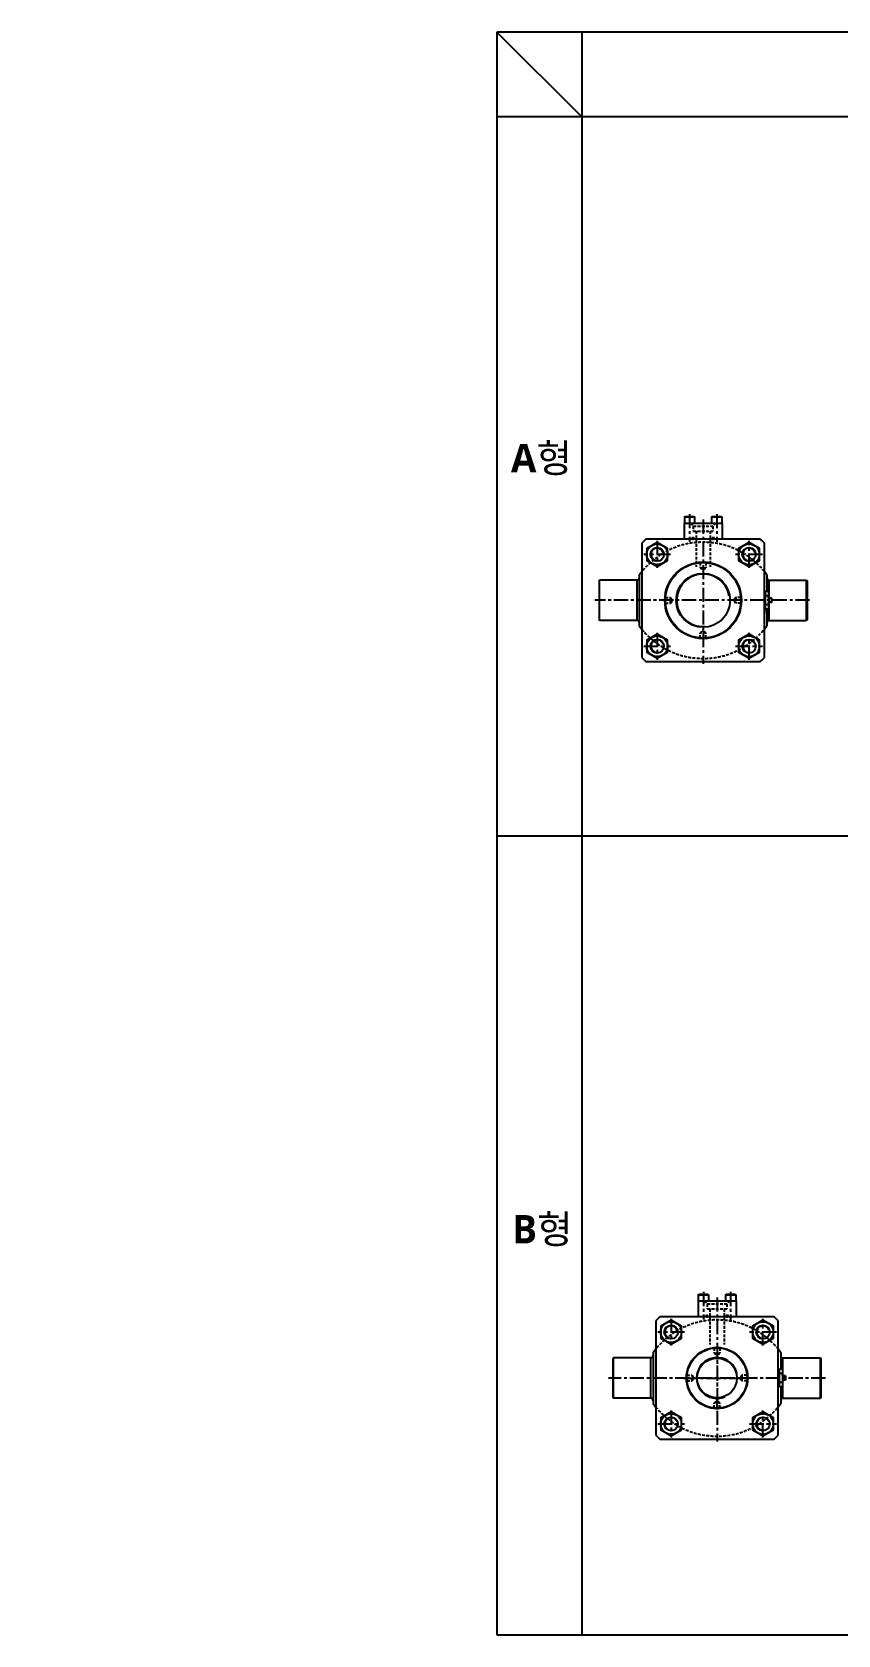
# Model space of a CAD drawing. Extents: x -819 to 9946, y 0 to 4813.
# Drawn here: x -819 to 602, y 0 to 2827 of the extents above; entities that cross this region are included whole.
import ezdxf

# ---------------------------------------------------------------- set-up
doc = ezdxf.new("R2010")
doc.units = 0
doc.header["$LTSCALE"] = 10
doc.header["$MEASUREMENT"] = 0
doc.linetypes.add('CENTERX2', pattern=[4, 2.5, -0.5, 0.5, -0.5])
doc.linetypes.add('HIDDENX2', pattern=[0.75, 0.5, -0.25])
doc.layers.get('0').update_dxf_attribs({"linetype": 'CONTINUOUS'})
for name, color, linetype in [('BOM-UDEF', 3, 'CONTINUOUS'), ('CEN', 1, 'CENTERX2'), ('DIM', 2, 'CONTINUOUS'), ('HID', 2, 'HIDDENX2'), ('ML', 7, 'CONTINUOUS')]:
    doc.layers.add(name, color=color, linetype=linetype)
doc.styles.add('GHS', font='romans', dxfattribs={"bigfont": 'ghs'})
doc.styles.add('문자', font='romans.shx')

msp = doc.modelspace()

# ---------------------------------------------------------------- linework, layer by layer
for p, q in [((9946.14, 2826.778), (0, 2826.778)), ((0, 2826.778), (0, 0)), ((150, 2677.278), (0, 2826.778)), ((150, 2826.778), (150, 0)), ((9946.14, 2677.278), (0, 2677.278)), ((5972.619, 1408.728), (0, 1408.728)), ((0, 0), (9946.14, 0))]:
    msp.add_line(p, q)
at = {"color": 7, "linetype": 'Continuous'}
for p, q in [((471.859, 1810.009), (471.859, 1839.186)), ((473.859, 1839.186), (471.859, 1839.186)), ((478.877, 1840.186), (473.859, 1840.186)), ((473.859, 1815.348), (473.859, 1840.186)), ((473.859, 1810.009), (471.859, 1810.009)), ((478.877, 1832.392), (473.859, 1832.392)), ((478.877, 1816.803), (473.859, 1816.803)), ((473.859, 1809.009), (473.859, 1815.348)), ((479.604, 1820.598), (479.602, 1820.598)), ((479.859, 1812.184), (479.859, 1837.011)), ((484.359, 1828.598), (479.859, 1828.598)), ((484.359, 1820.598), (479.859, 1820.598)), ((484.359, 1828.598), (484.859, 1828.098)), ((484.359, 1828.598), (484.359, 1820.598)), ((484.359, 1820.598), (484.859, 1821.098)), ((484.859, 1821.098), (484.859, 1828.098)), ((478.877, 1809.009), (473.859, 1809.009)), ((496.404, 438.485), (496.404, 467.662)), ((498.404, 467.662), (496.404, 467.662)), ((503.422, 468.662), (498.404, 468.662)), ((498.404, 443.824), (498.404, 468.662)), ((503.422, 460.868), (498.404, 460.868)), ((504.404, 440.661), (504.404, 465.487)), ((508.904, 457.074), (504.404, 457.074)), ((508.904, 457.074), (509.404, 456.574)), ((508.904, 457.074), (508.904, 449.074)), ((509.404, 449.574), (509.404, 456.574)), ((498.404, 438.485), (496.404, 438.485)), ((503.422, 445.28), (498.404, 445.28)), ((498.404, 437.485), (498.404, 443.824)), ((503.422, 437.485), (498.404, 437.485)), ((504.149, 449.074), (504.147, 449.074)), ((508.904, 449.074), (504.404, 449.074)), ((508.904, 449.074), (509.404, 449.574))]:
    msp.add_line(p, q, dxfattribs=at)
for centre, radius, start, end in [((471.639, 1836.289), 8.22, 331.700645, 28.299355), ((448.513, 1824.605), 31.347, 359.985929, 14.382817), ((448.513, 1824.59), 31.347, 345.617183, 0.014071), ((471.639, 1812.906), 8.22, 331.700645, 28.299355), ((474.237, 1812.184), 5.623, 325.615753, 0), ((496.184, 464.765), 8.22, 331.700645, 28.299355), ((473.058, 453.082), 31.347, 359.985929, 14.382817), ((473.058, 453.066), 31.347, 345.617183, 0.014071), ((496.184, 441.382), 8.22, 331.700645, 28.299355), ((498.782, 440.661), 5.623, 325.615753, 0)]:
    msp.add_arc(centre, radius, start, end, dxfattribs=at)
at = {"layer": 'BOM-UDEF', "color": 0}
for p, q in [((251.359, 1869.598), (255.859, 1875.486)), ((476.359, 1869.598), (471.859, 1875.486)), ((247.359, 1789.098), (247.359, 1860.098)), ((480.359, 1828.598), (480.359, 1860.098)), ((480.359, 1789.098), (480.359, 1820.598)), ((251.359, 1779.598), (255.859, 1773.709)), ((471.859, 1773.709), (476.359, 1779.598)), ((271.672, 417.574), (271.672, 488.574)), ((275.672, 498.074), (280.172, 503.963)), ((500.672, 498.074), (496.172, 503.963)), ((504.672, 457.074), (504.672, 488.574)), ((504.672, 417.574), (504.672, 449.074)), ((275.672, 408.074), (280.172, 402.185)), ((496.172, 402.185), (500.672, 408.074))]:
    msp.add_line(p, q, dxfattribs=at)
at = {"layer": 'CEN'}
for p, q in [((339.859, 1976.598), (339.859, 1927.993)), ((363.859, 1966.865), (363.859, 1712.643)), ((387.859, 1976.598), (387.859, 1927.993)), ((282.859, 1929.262), (282.859, 1881.933)), ((444.859, 1881.933), (444.859, 1929.262)), ((306.524, 1905.598), (259.195, 1905.598)), ((468.524, 1905.598), (421.195, 1905.598)), ((551.624, 1824.598), (172.681, 1824.598)), ((282.859, 1767.262), (282.859, 1719.933)), ((444.859, 1719.933), (444.859, 1767.262)), ((259.195, 1743.598), (306.524, 1743.598)), ((421.195, 1743.598), (468.524, 1743.598)), ((364.404, 605.074), (364.404, 556.469)), ((388.404, 595.341), (388.404, 341.119)), ((412.404, 605.074), (412.404, 555.483)), ((307.404, 557.738), (307.404, 510.41)), ((469.404, 510.41), (469.404, 557.738)), ((331.069, 534.074), (283.74, 534.074)), ((388.404, 512.866), (388.404, 394.173)), ((493.069, 534.074), (445.74, 534.074)), ((388.404, 508.818), (388.404, 490.762)), ((579.603, 453.074), (197.133, 453.074)), ((329.526, 453.074), (446.818, 453.074)), ((332.66, 453.074), (350.717, 453.074)), ((444.149, 453.074), (426.092, 453.074)), ((388.404, 397.329), (388.404, 415.386)), ((283.74, 372.074), (331.069, 372.074)), ((307.404, 395.738), (307.404, 348.41)), ((445.74, 372.074), (493.069, 372.074)), ((469.404, 348.41), (469.404, 395.738))]:
    msp.add_line(p, q, dxfattribs=at)
at = {"layer": 'DIM'}
msp.add_arc((388.404, 453.074), 36, 15.037473, 292.450235, dxfattribs=at)
at = {"layer": 'HID'}
for p, q in [((341.359, 1960.598), (346.609, 1955.348)), ((346.609, 1955.348), (381.109, 1955.348)), ((346.609, 1955.348), (346.609, 1946.598)), ((386.359, 1960.598), (381.109, 1955.348)), ((381.109, 1955.348), (381.109, 1946.598)), ((343.859, 1934.998), (347.859, 1934.998)), ((343.859, 1932.598), (343.859, 1934.998)), ((346.609, 1946.598), (381.109, 1946.598)), ((347.859, 1932.598), (347.859, 1934.998)), ((351.359, 1946.598), (351.359, 1883.462)), ((376.359, 1946.598), (376.359, 1883.462)), ((379.859, 1932.598), (379.859, 1934.998)), ((383.859, 1934.998), (379.859, 1934.998)), ((383.859, 1932.598), (383.859, 1934.998)), ((358.859, 1891.098), (358.105, 1891.852)), ((358.859, 1891.098), (358.859, 1882.098)), ((358.859, 1891.098), (368.859, 1891.098)), ((358.859, 1882.098), (368.859, 1882.098)), ((358.859, 1882.098), (363.859, 1878.931)), ((363.859, 1878.931), (368.859, 1882.098)), ((368.859, 1891.098), (369.614, 1891.852)), ((368.859, 1891.098), (368.859, 1882.098)), ((297.359, 1829.598), (296.605, 1830.352)), ((297.359, 1819.598), (296.605, 1818.843)), ((297.359, 1829.598), (306.359, 1829.598)), ((297.359, 1819.598), (297.359, 1829.598)), ((297.359, 1819.598), (306.359, 1819.598)), ((309.526, 1824.598), (306.359, 1829.598)), ((306.359, 1819.598), (306.359, 1829.598)), ((306.359, 1819.598), (309.526, 1824.598)), ((421.359, 1829.598), (418.193, 1824.598)), ((418.193, 1824.598), (421.359, 1819.598)), ((430.359, 1829.598), (421.359, 1829.598)), ((421.359, 1829.598), (421.359, 1819.598)), ((430.359, 1819.598), (421.359, 1819.598)), ((430.359, 1829.598), (431.114, 1830.352)), ((430.359, 1829.598), (430.359, 1819.598)), ((430.359, 1819.598), (431.114, 1818.843)), ((358.859, 1758.098), (358.105, 1757.343)), ((363.859, 1770.264), (358.859, 1767.098)), ((358.859, 1758.098), (358.859, 1767.098)), ((368.859, 1767.098), (358.859, 1767.098)), ((368.859, 1758.098), (358.859, 1758.098)), ((368.859, 1767.098), (363.859, 1770.264)), ((368.859, 1758.098), (368.859, 1767.098)), ((368.859, 1758.098), (369.614, 1757.343)), ((365.904, 589.074), (371.154, 583.824)), ((371.154, 583.824), (405.654, 583.824)), ((371.154, 583.824), (371.154, 575.074)), ((371.154, 575.074), (405.654, 575.074)), ((375.904, 575.074), (375.904, 511.938)), ((400.904, 575.074), (400.904, 511.938)), ((410.904, 589.074), (405.654, 583.824)), ((405.654, 583.824), (405.654, 575.074)), ((368.404, 563.474), (372.404, 563.474)), ((368.404, 561.074), (368.404, 563.474)), ((372.404, 561.074), (372.404, 563.474)), ((404.404, 561.074), (404.404, 563.474)), ((408.404, 563.474), (404.404, 563.474)), ((408.404, 561.074), (408.404, 563.474)), ((383.404, 506.074), (382.706, 506.772)), ((383.404, 506.074), (383.404, 497.074)), ((383.404, 506.074), (393.404, 506.074)), ((383.404, 497.074), (393.404, 497.074)), ((383.404, 497.074), (388.404, 493.908)), ((388.404, 493.908), (393.404, 497.074)), ((393.404, 506.074), (394.103, 506.772)), ((393.404, 506.074), (393.404, 497.074)), ((335.404, 458.074), (334.706, 458.772)), ((335.404, 448.074), (335.404, 458.074)), ((335.404, 458.074), (344.404, 458.074)), ((344.404, 448.074), (344.404, 458.074)), ((347.571, 453.074), (344.404, 458.074)), ((344.404, 448.074), (347.571, 453.074)), ((432.404, 458.074), (429.238, 453.074)), ((429.238, 453.074), (432.404, 448.074)), ((432.404, 458.074), (432.404, 448.074)), ((441.404, 458.074), (432.404, 458.074)), ((441.404, 458.074), (442.103, 458.772)), ((441.404, 458.074), (441.404, 448.074)), ((335.404, 448.074), (334.706, 447.375)), ((335.404, 448.074), (344.404, 448.074)), ((441.404, 448.074), (432.404, 448.074)), ((441.404, 448.074), (442.103, 447.375)), ((383.404, 400.074), (382.706, 399.375)), ((388.404, 412.24), (383.404, 409.074)), ((393.404, 409.074), (383.404, 409.074)), ((383.404, 400.074), (383.404, 409.074)), ((393.404, 400.074), (383.404, 400.074)), ((393.404, 409.074), (388.404, 412.24)), ((393.404, 400.074), (393.404, 409.074)), ((393.404, 400.074), (394.103, 399.375))]:
    msp.add_line(p, q, dxfattribs=at)
for centre, radius, start, end in [((363.859, 1788.293), 138.804, 38.915466, 141.084534), ((345.141, 1933.798), 1.2, 90, 270), ((346.525, 1933.798), 1.2, 270, 90), ((381.194, 1933.798), 1.2, 90, 270), ((382.578, 1933.798), 1.2, 270, 90), ((363.859, 1860.902), 138.804, 218.915466, 321.084534), ((388.172, 416.769), 138.804, 38.915466, 141.084534), ((369.686, 562.274), 1.2, 90, 270), ((371.07, 562.274), 1.2, 270, 90), ((405.739, 562.274), 1.2, 90, 270), ((407.123, 562.274), 1.2, 270, 90), ((388.172, 489.378), 138.804, 218.915466, 321.084534)]:
    msp.add_arc(centre, radius, start, end, dxfattribs=at)
at = {"layer": 'ML'}
for p, q in [((330.359, 1960.598), (397.359, 1960.598)), ((330.359, 1960.598), (330.359, 1932.598)), ((330.859, 1971.598), (331.859, 1972.598)), ((330.859, 1971.598), (348.859, 1971.598)), ((330.859, 1971.598), (330.859, 1960.598)), ((331.859, 1972.598), (347.859, 1972.598)), ((347.859, 1972.598), (348.859, 1971.598)), ((348.859, 1971.598), (348.859, 1960.598)), ((378.859, 1971.598), (379.859, 1972.598)), ((378.859, 1971.598), (396.859, 1971.598)), ((378.859, 1971.598), (378.859, 1960.598)), ((379.859, 1972.598), (395.859, 1972.598)), ((395.859, 1972.598), (396.859, 1971.598)), ((396.859, 1971.598), (396.859, 1960.598)), ((397.359, 1960.598), (397.359, 1932.598)), ((255.859, 1925.403), (255.859, 1723.793)), ((464.664, 1932.598), (263.054, 1932.598)), ((471.859, 1723.793), (471.859, 1925.403)), ((251.359, 1869.598), (251.359, 1779.598)), ((476.359, 1869.598), (476.359, 1840.186)), ((181.359, 1860.098), (180.359, 1859.098)), ((180.359, 1859.098), (180.359, 1790.098)), ((247.359, 1860.098), (181.359, 1860.098)), ((181.359, 1789.098), (181.359, 1860.098)), ((480.359, 1860.098), (546.359, 1860.098)), ((546.359, 1860.098), (547.359, 1859.098)), ((546.359, 1789.098), (546.359, 1860.098)), ((547.359, 1859.098), (547.359, 1790.098)), ((471.859, 1817.598), (471.859, 1801.598)), ((180.359, 1790.098), (181.359, 1789.098)), ((247.359, 1789.098), (181.359, 1789.098)), ((476.359, 1809.009), (476.359, 1779.598)), ((480.359, 1789.098), (546.359, 1789.098)), ((547.359, 1790.098), (546.359, 1789.098)), ((263.054, 1716.598), (464.664, 1716.598)), ((355.404, 600.074), (356.404, 601.074)), ((355.404, 600.074), (373.404, 600.074)), ((355.404, 600.074), (355.404, 589.074)), ((356.404, 601.074), (372.404, 601.074)), ((372.404, 601.074), (373.404, 600.074)), ((373.404, 600.074), (373.404, 589.074)), ((403.404, 600.074), (404.404, 601.074)), ((403.404, 600.074), (421.404, 600.074)), ((403.404, 600.074), (403.404, 589.074)), ((404.404, 601.074), (420.404, 601.074)), ((420.404, 601.074), (421.404, 600.074)), ((421.404, 600.074), (421.404, 589.074)), ((354.904, 589.074), (421.904, 589.074)), ((354.904, 589.074), (354.904, 561.074)), ((421.904, 589.074), (421.904, 561.074)), ((280.404, 553.879), (280.404, 352.269)), ((489.209, 561.074), (287.599, 561.074)), ((496.404, 352.269), (496.404, 553.879)), ((205.672, 488.574), (204.672, 487.574)), ((204.672, 487.574), (204.672, 418.574)), ((271.672, 488.574), (205.672, 488.574)), ((205.672, 417.574), (205.672, 488.574)), ((275.672, 498.074), (275.672, 408.074)), ((500.672, 498.074), (500.672, 468.662)), ((504.672, 488.574), (570.672, 488.574)), ((570.672, 488.574), (571.672, 487.574)), ((570.672, 417.574), (570.672, 488.574)), ((571.672, 487.574), (571.672, 418.574)), ((500.672, 437.485), (500.672, 408.074)), ((204.672, 418.574), (205.672, 417.574)), ((271.672, 417.574), (205.672, 417.574)), ((504.672, 417.574), (570.672, 417.574)), ((571.672, 418.574), (570.672, 417.574)), ((287.599, 345.074), (489.209, 345.074))]:
    msp.add_line(p, q, dxfattribs=at)
at = {"layer": 'ML', "color": 2}
for p, q in [((479.664, 1821.098), (479.662, 1821.098)), ((484.859, 1828.098), (479.859, 1828.098)), ((484.859, 1821.098), (479.859, 1821.098)), ((509.404, 456.574), (504.404, 456.574)), ((504.209, 449.574), (504.208, 449.574)), ((509.404, 449.574), (504.404, 449.574))]:
    msp.add_line(p, q, dxfattribs=at)
at = {"layer": 'ML'}
for points in [[(282.859, 1926.798), (264.5, 1916.198), (264.5, 1894.998), (282.859, 1884.398), (301.219, 1894.998), (301.219, 1916.198)], [(444.859, 1926.798), (426.5, 1916.198), (426.5, 1894.998), (444.859, 1884.398), (463.219, 1894.998), (463.219, 1916.198)], [(282.859, 1764.798), (264.5, 1754.198), (264.5, 1732.998), (282.859, 1722.398), (301.219, 1732.998), (301.219, 1754.198)], [(444.859, 1764.798), (426.5, 1754.198), (426.5, 1732.998), (444.859, 1722.398), (463.219, 1732.998), (463.219, 1754.198)], [(307.404, 555.274), (289.045, 544.674), (289.045, 523.474), (307.404, 512.874), (325.764, 523.474), (325.764, 544.674)], [(469.404, 555.274), (451.045, 544.674), (451.045, 523.474), (469.404, 512.874), (487.764, 523.474), (487.764, 544.674)], [(307.404, 393.274), (289.045, 382.674), (289.045, 361.474), (307.404, 350.874), (325.764, 361.474), (325.764, 382.674)], [(469.404, 393.274), (451.045, 382.674), (451.045, 361.474), (469.404, 350.874), (487.764, 361.474), (487.764, 382.674)]]:
    msp.add_lwpolyline(points, close=True, dxfattribs=at)
for centre, radius in [((282.859, 1905.598), 18.36), ((444.859, 1905.598), 18.36), ((282.859, 1905.598), 12), ((444.859, 1905.598), 12), ((363.859, 1824.598), 67.5), ((363.859, 1824.598), 66.5), ((363.859, 1824.598), 47.5), ((282.859, 1743.598), 18.36), ((282.859, 1743.598), 12), ((444.859, 1743.598), 18.36), ((444.859, 1743.598), 12), ((307.404, 534.074), 18.36), ((307.404, 534.074), 12), ((469.404, 534.074), 18.36), ((469.404, 534.074), 12), ((388.404, 453.074), 54), ((388.404, 453.074), 53), ((388.404, 453.074), 35), ((307.404, 372.074), 18.36), ((307.404, 372.074), 12), ((469.404, 372.074), 18.36), ((469.404, 372.074), 12)]:
    msp.add_circle(centre, radius, dxfattribs=at)
for centre, radius, start, end in [((363.859, 1824.598), 147.735, 133.026485, 136.973515), ((363.859, 1824.598), 147.735, 43.026485, 46.973515), ((247.359, 1864.098), 4, 270, 0), ((480.359, 1864.098), 4, 180, 270), ((247.359, 1785.098), 4, 0, 90), ((480.359, 1785.098), 4, 90, 180), ((363.859, 1824.598), 147.735, 223.026485, 226.973515), ((363.859, 1824.598), 147.735, 313.026485, 316.973515), ((388.404, 453.074), 147.735, 133.026485, 136.973515), ((388.404, 453.074), 147.735, 43.026485, 46.973515), ((271.672, 492.574), 4, 270, 0), ((504.672, 492.574), 4, 180, 270), ((271.672, 413.574), 4, 0, 90), ((504.672, 413.574), 4, 90, 180), ((388.404, 453.074), 147.735, 223.026485, 226.973515), ((388.404, 453.074), 147.735, 313.026485, 316.973515)]:
    msp.add_arc(centre, radius, start, end, dxfattribs=at)
at = {"layer": 'ML', "color": 2}
for centre, radius, start, end in [((282.859, 1905.598), 11.2, 18.437338, 284.468475), ((444.859, 1905.598), 11.2, 18.437338, 284.468475), ((363.859, 1824.598), 46.5, 9.652303, 274.727322), ((282.859, 1743.598), 11.2, 18.437338, 284.468475), ((444.859, 1743.598), 11.2, 18.437338, 284.468475), ((307.404, 534.074), 11.2, 18.437338, 284.468475), ((469.404, 534.074), 11.2, 18.437338, 284.468475), ((307.404, 372.074), 11.2, 18.437338, 284.468475), ((469.404, 372.074), 11.2, 18.437338, 284.468475)]:
    msp.add_arc(centre, radius, start, end, dxfattribs=at)

# ---------------------------------------------------------------- texts
at = {"char_height": 50, "attachment_point": 1, "style": '문자'}
for s, insert in [('{\\fMalgun Gothic|b1|i0|c129|p50;A형}', (24.996, 2100.364)), ('{\\fMalgun Gothic|b1|i0|c129|p50;B형}', (27.206, 740.581))]:
    msp.add_mtext_dynamic_manual_height_columns(s, width=655.3834, gutter_width=160, heights=[-66.372], dxfattribs=dict(at, insert=insert))
at = {"layer": 'ML', "color": 2, "insert": (-819.308, 74.104), "char_height": 3, "attachment_point": 7, "style": 'GHS'}
msp.add_mtext('\\A1;', dxfattribs=at)

doc.saveas('drawing.dxf')
